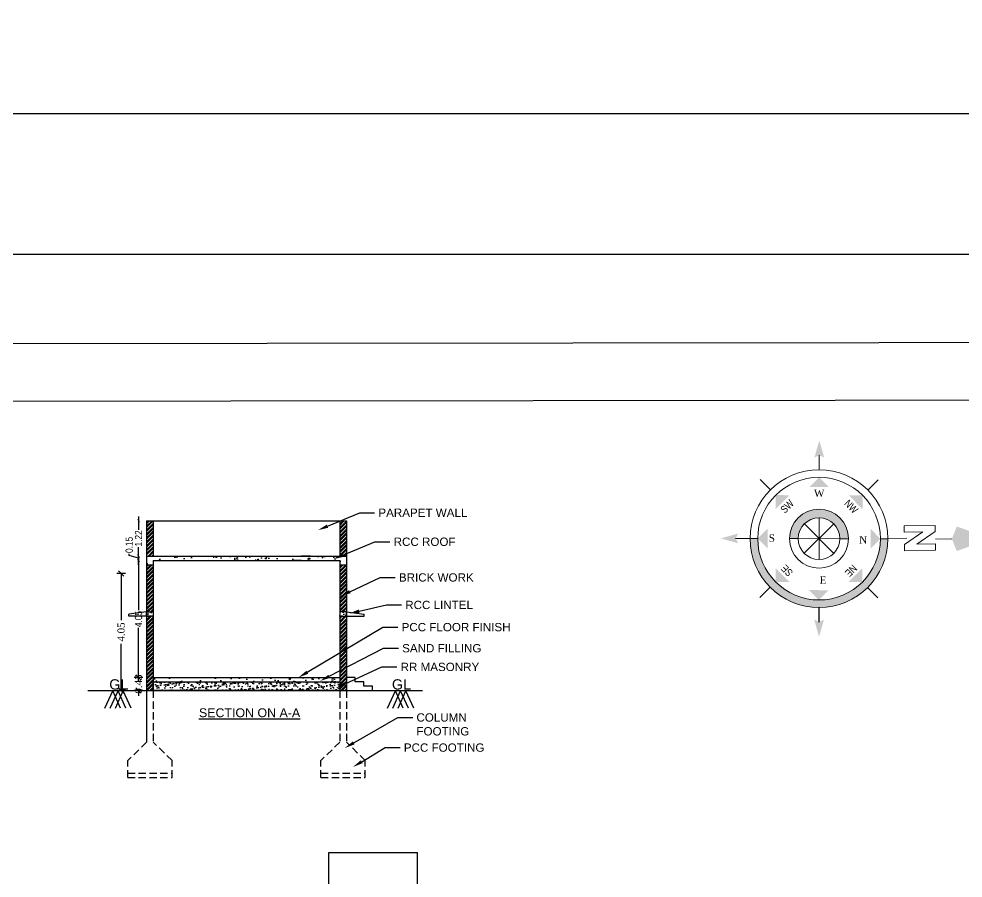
# Model space of a CAD drawing. Header units: metres. Extents: x 0 to 2231, y 0 to 2243.
# Drawn here: x 2156.36 to 2189, y 2211.86 to 2241.56 of the extents above; entities that cross this region are included whole.
import ezdxf
from ezdxf import colors
from ezdxf.entities.mleader import LeaderData, LeaderLine
from ezdxf.enums import TextEntityAlignment as Align
from ezdxf.math import Vec2, Vec3

# ---------------------------------------------------------------- set-up
doc = ezdxf.new("R2010")
doc.units = ezdxf.units.M
doc.linetypes.add('DASHED2', pattern=[0.375, 0.25, -0.125])
for name, color, linetype in [('00', 7, 'Continuous'), ('BLK_2_HT_OF_BLDG', 5, 'Continuous'), ('BLK_2_PLINTH_HEIGHT', 7, 'Continuous')]:
    doc.layers.add(name, color=color, linetype=linetype)
doc.styles.add('DIM', font='swissc.ttf')
doc.styles.add('i', font='romantic.ttf')
doc.styles.add('RomanS', font='ARIALN.TTF')
doc.styles.get("Standard").update_dxf_attribs({"font": 'arial.ttf'})
doc.styles.add('TIMES NEW ROMAN', font='times.ttf')
doc.dimstyles.new('Din', dxfattribs={"dimscale": 0, "dimtxt": 0.25, "dimasz": 0.1, "dimexe": 0.15, "dimexo": 0.15, "dimgap": 0.03, "dimtad": 0, "dimzin": 0, "dimdsep": 46, "dimtxsty": 'DIM', "dimblk": 'ARCHTICK', "dimcen": 0.09, "dimdle": 0.15, "dimse1": 1, "dimse2": 1, "dimclrd": 256, "dimclre": 256, "dimclrt": 7, "dimadec": 0, "dimazin": 3, "dimtfac": 1, "dimtofl": 0, "dimtmove": 1, "dimatfit": 3, "dimfxl": 0, "dimtolj": 1, "dimtzin": 0, "dimarcsym": 0})
doc.dimstyles.new('STANDARD$0', dxfattribs={"dimtxt": 0.25, "dimasz": 0.18, "dimexe": 0.15, "dimexo": 0.15, "dimgap": 0.1, "dimtad": 0, "dimzin": 0, "dimdsep": 46, "dimtxsty": 'Standard', "dimblk": 'OBLIQUE', "dimcen": 0.0625, "dimdle": 0.02, "dimadec": 0, "dimazin": 0, "dimtfac": 1, "dimtix": 1, "dimtofl": 0, "dimtmove": 2, "dimatfit": 3, "dimldrblk": 'OBLIQUE', "dimfxl": 0, "dimtolj": 1, "dimtzin": 0, "dimarcsym": 0})
pattern_1 = [(50, (-69671.278, -37567.6436), (0.728738676, -0.063756342), [0.0762, -0.8382]), (355, (-69671.278, -37567.6436), (-0.140973686, 0.764227381), [0.06096, -0.670562337]), (100.4514447, (-69671.21725, -37567.6489), (0.5877649884, 0.7004710076), [0.064760035, -0.7123609784]), (46.1842, (-69671.278, -37567.4404), (1.084316164, -0.168169312), [0.1143, -1.2573]), (96.6355576, (-69671.1876, -37567.4544), (0.949616536, 0.989704498), [0.097140093, -1.068542433]), (351.1841512, (-69671.278, -37567.4404), (0.949616536, 0.989704498), [0.091439868, -1.005838928]), (21, (-69671.1764, -37567.4912), (0.606457565, -0.4090607927), [0.0762, -0.8382]), (326, (-69671.1764, -37567.4912), (0.2472081134, 0.7367518645), [0.06096, -0.67056]), (71.451445, (-69671.12584, -37567.5253), (0.853665677, 0.3276910755), [0.064760035, -0.7123597504]), (37.5, (-69671.27798, -37567.6436), (0.012354413, 0.3382201555), [0, -0.662432, 0, -0.68072, 0, -0.6731]), (7.5, (-69671.27798, -37567.6436), (0.26727865, 0.4007222993), [0, -0.388112, 0, -0.647192, 0, -0.25654]), (327.5, (-69671.50454, -37567.6436), (0.5423623807, -0.022914976), [0, -0.254, 0, -0.79248, 0, -1.05156]), (317.5, (-69671.60614, -37567.6436), (0.5925167255, 0.101705964), [0, -0.3302, 0, -0.526288, 0, -0.74676])]
pattern_2 = [(37.5, (-69671.27798, -37567.6436), (-0.00640012518, 0.19576529493), [0, -0.154432, 0, -0.17272, 0, -0.1651]), (7.5, (-69671.27798, -37567.6436), (0.17980931326, 0.2867300402), [0, -0.083312, 0, -0.139192, 0, -0.05334]), (327.5, (-69671.40294, -37567.6436), (0.3163969481, 0.00057487387), [0, -0.0508, 0, -0.18288, 0, -0.23876]), (317.5, (-69671.40294, -37567.6436), (0.305422581, 0.0891717293), [0, -0.0254, 0, -0.119888, 0, -0.13716])]

# ---------------------------------------------------------------- blocks, each defined once
blk = doc.blocks.new('_Oblique')
at = {"color": 0, "lineweight": -2}
blk.add_line((-0.5, -0.5), (0.5, 0.5), dxfattribs=at)
blk = doc.blocks.new('*D563')
at = {"layer": 'BLK_2_PLINTH_HEIGHT', "color": 0, "lineweight": -2}
for p, q in [((2160.643, 2218.791), (2160.343, 2218.791)), ((2160.493, 2218.791), (2160.493, 2218.971)), ((2160.643, 2218.341), (2160.343, 2218.341)), ((2160.493, 2218.341), (2160.493, 2218.161))]:
    blk.add_line(p, q, dxfattribs=at)
at = {"layer": 'Defpoints', "color": 0}
for p in [(2160.493, 2218.791), (2161.002, 2218.791), (2161.002, 2218.341)]:
    blk.add_point(p, dxfattribs=at)
at = {"layer": 'BLK_2_PLINTH_HEIGHT', "color": 0, "lineweight": -2, "xscale": 0.18, "yscale": 0.18, "zscale": 0.18}
for p, rotation in [((2160.493, 2218.791), 270), ((2160.493, 2218.341), 90)]:
    blk.add_blockref('_Oblique', p, dxfattribs=dict(at, rotation=rotation))
at = {"layer": 'BLK_2_PLINTH_HEIGHT', "color": 0, "lineweight": -2, "insert": (2160.493, 2218.566), "char_height": 0.25, "attachment_point": 5, "rotation": 90, "style": 'TIMES NEW ROMAN'}
blk.add_mtext('\\A1;0.45', dxfattribs=at)
blk = doc.blocks.new('_ArchTick')
at = {"color": 0, "linetype": 'ByBlock', "const_width": 0.15}
blk.add_lwpolyline([(-0.5, -0.5), (0.5, 0.5)], dxfattribs=at)
blk = doc.blocks.new('*D564')
at = {"lineweight": -2}
for p, q in [((2160.493, 2222.991), (2160.493, 2221.122)), ((2160.493, 2218.641), (2160.493, 2220.51))]:
    blk.add_line(p, q, dxfattribs=at)
at = {"layer": 'Defpoints', "color": 0}
for p in [(2160.493, 2222.841), (2161.002, 2222.841), (2161.002, 2218.791)]:
    blk.add_point(p, dxfattribs=at)
at = {"lineweight": -2, "xscale": 0.1, "yscale": 0.1, "zscale": 0.1}
for p, rotation in [((2160.493, 2222.841), 90), ((2160.493, 2218.791), 270)]:
    blk.add_blockref('_ArchTick', p, dxfattribs=dict(at, rotation=rotation))
at = {"color": 7, "insert": (2160.493, 2220.816), "char_height": 0.25, "attachment_point": 5, "rotation": 90, "style": 'DIM'}
blk.add_mtext('\\A1;4.05', dxfattribs=at)
blk = doc.blocks.new('*D565')
at = {"lineweight": -2}
for p, q in [((2160.17, 2223.013), (2160.17, 2223.073)), ((2160.493, 2222.691), (2160.493, 2223.141)), ((2160.493, 2222.916), (2160.17, 2223.013))]:
    blk.add_line(p, q, dxfattribs=at)
at = {"layer": 'Defpoints', "color": 0}
for p in [(2160.493, 2222.991), (2161.002, 2222.991), (2161.002, 2222.841)]:
    blk.add_point(p, dxfattribs=at)
at = {"lineweight": -2, "xscale": 0.1, "yscale": 0.1, "zscale": 0.1}
for p, rotation in [((2160.493, 2222.991), 90), ((2160.493, 2222.841), 270)]:
    blk.add_blockref('_ArchTick', p, dxfattribs=dict(at, rotation=rotation))
at = {"color": 7, "insert": (2160.17, 2223.376), "char_height": 0.25, "attachment_point": 5, "rotation": 90, "style": 'DIM'}
blk.add_mtext('\\A1;0.15', dxfattribs=at)
blk = doc.blocks.new('*D566')
at = {"lineweight": -2}
for p, q in [((2160.493, 2224.361), (2160.493, 2223.9)), ((2160.493, 2222.841), (2160.493, 2223.301))]:
    blk.add_line(p, q, dxfattribs=at)
at = {"layer": 'Defpoints', "color": 0}
for p in [(2160.493, 2224.211), (2161.002, 2224.211), (2161.002, 2222.991)]:
    blk.add_point(p, dxfattribs=at)
at = {"lineweight": -2, "xscale": 0.1, "yscale": 0.1, "zscale": 0.1}
for p, rotation in [((2160.493, 2224.211), 90), ((2160.493, 2222.991), 270)]:
    blk.add_blockref('_ArchTick', p, dxfattribs=dict(at, rotation=rotation))
at = {"color": 7, "insert": (2160.493, 2223.601), "char_height": 0.25, "attachment_point": 5, "rotation": 90, "style": 'DIM'}
blk.add_mtext('\\A1;1.22', dxfattribs=at)
blk = doc.blocks.new('*D414')
at = {"layer": 'BLK_2_HT_OF_BLDG', "color": 0, "lineweight": -2}
for p, q in [((2160.042, 2222.391), (2159.742, 2222.391)), ((2159.892, 2222.411), (2159.892, 2220.774)), ((2159.892, 2218.321), (2159.892, 2219.958)), ((2160.042, 2218.341), (2159.742, 2218.341))]:
    blk.add_line(p, q, dxfattribs=at)
at = {"layer": 'Defpoints', "color": 0}
for p in [(2159.892, 2222.391), (2161.002, 2222.391), (2161.002, 2218.341)]:
    blk.add_point(p, dxfattribs=at)
at = {"layer": 'BLK_2_HT_OF_BLDG', "color": 0, "lineweight": -2, "xscale": 0.18, "yscale": 0.18, "zscale": 0.18}
for p, rotation in [((2159.892, 2222.391), 90), ((2159.892, 2218.341), 270)]:
    blk.add_blockref('_Oblique', p, dxfattribs=dict(at, rotation=rotation))
at = {"layer": 'BLK_2_HT_OF_BLDG', "color": 0, "lineweight": -2, "insert": (2159.892, 2220.366), "char_height": 0.25, "attachment_point": 5, "rotation": 90, "style": 'TIMES NEW ROMAN'}
blk.add_mtext('\\A1;4.05', dxfattribs=at)
blk = doc.blocks.new('DIRECTION')
at = {"layer": '00', "lineweight": 20}
h = blk.add_hatch(color=7, dxfattribs=at)
h.paths.add_polyline_path([(2374.98, 1163.408), (2374.977, 1163.285, 1), (2375.022, 1165.532), (2375.02, 1165.409, -1)])
h.paths.add_polyline_path([(2375.007, 1164.748), (2375.009, 1164.889, 1), (2374.99, 1163.928), (2374.993, 1164.069, -1)])
at = {"layer": '00', "color": 7, "lineweight": 20}
for p, q in [((2375.04, 1166.575), (2375.042, 1166.306)), ((2375.022, 1165.532), (2375.02, 1165.841))]:
    blk.add_line(p, q, dxfattribs=at)
at = {"layer": '00', "color": 7, "linetype": 'ByBlock', "lineweight": 20}
for p, q in [((2374.818, 1165.8), (2374.818, 1166.305)), ((2374.818, 1166.305), (2374.919, 1166.305)), ((2374.919, 1166.305), (2375.12, 1166.002)), ((2375.12, 1166.002), (2375.12, 1166.305)), ((2375.12, 1166.305), (2375.221, 1166.305)), ((2375.221, 1166.305), (2375.221, 1165.8)), ((2375.12, 1165.8), (2374.919, 1166.103)), ((2374.919, 1166.103), (2374.919, 1165.8)), ((2374.919, 1165.8), (2374.818, 1165.8)), ((2375.221, 1165.8), (2375.12, 1165.8)), ((2375.022, 1165.532), (2375.02, 1165.409)), ((2374.221, 1165.219), (2374.057, 1165.39)), ((2375.81, 1165.187), (2375.981, 1165.352)), ((2375.007, 1164.748), (2375.009, 1164.889)), ((2374.993, 1164.069), (2375.007, 1164.748)), ((2375.007, 1164.748), (2374.993, 1164.069)), ((2374.755, 1164.173), (2375.245, 1164.644)), ((2375.245, 1164.644), (2374.755, 1164.173)), ((2375.235, 1164.163), (2374.764, 1164.653)), ((2374.764, 1164.653), (2375.235, 1164.163)), ((2373.876, 1164.431), (2373.639, 1164.436)), ((2374.66, 1164.415), (2375.339, 1164.402)), ((2375.339, 1164.402), (2374.66, 1164.415)), ((2376.123, 1164.389), (2376.361, 1164.384)), ((2376.123, 1164.386), (2376.361, 1164.381)), ((2374.993, 1164.069), (2374.99, 1163.928)), ((2374.189, 1163.63), (2374.018, 1163.465)), ((2375.778, 1163.598), (2375.943, 1163.427)), ((2374.977, 1163.285), (2374.98, 1163.408)), ((2374.977, 1163.285), (2374.973, 1163.047))]:
    blk.add_line(p, q, dxfattribs=at)
for radius in [1.124, 1.001, 0.48, 0.34]:
    blk.add_circle((2375, 1164.408), radius, dxfattribs=at)
for points in [[(2375.052, 1167.216), (2374.841, 1166.659), (2375.04, 1166.575)], [(2375.04, 1166.575), (2375.241, 1166.651), (2375.052, 1167.216)], [(2375.02, 1165.409), (2375.177, 1165.246), (2374.856, 1165.252)], [(2374.306, 1165.13), (2374.533, 1165.126), (2374.302, 1164.904)], [(2375.722, 1165.102), (2375.717, 1164.875), (2375.495, 1165.106)], [(2373.999, 1164.428), (2374.162, 1164.585), (2374.156, 1164.265)], [(2373.399, 1164.44), (2373.68, 1164.515), (2373.639, 1164.436)], [(2373.677, 1164.355), (2373.639, 1164.436), (2373.399, 1164.44)], [(2376, 1164.388), (2375.837, 1164.231), (2375.844, 1164.552)], [(2376.601, 1164.38), (2376.322, 1164.465), (2376.361, 1164.384)], [(2376.319, 1164.305), (2376.361, 1164.384), (2376.601, 1164.38)], [(2374.278, 1163.715), (2374.283, 1163.941), (2374.504, 1163.71)], [(2375.693, 1163.687), (2375.467, 1163.691), (2375.698, 1163.913)], [(2374.98, 1163.408), (2374.823, 1163.571), (2375.143, 1163.565)], [(2374.968, 1162.807), (2374.893, 1163.089), (2374.973, 1163.047)], [(2375.053, 1163.086), (2374.973, 1163.047), (2374.968, 1162.807)]]:
    blk.add_solid(points, dxfattribs=at)
at = {"layer": '00', "color": 7, "lineweight": 20}
for s, height, rotation, style, p in [('NW', 0.1201, 43.8543, 'RomanS', (2374.528, 1164.899)), ('N', 0.12, 88.8543, 'i', (2375.094, 1165.126)), ('NE', 0.1201, 313.8543, 'RomanS', (2375.49, 1164.879)), ('W', 0.12, 88.8543, 'i', (2374.319, 1164.422)), ('E', 0.12, 88.8543, 'i', (2375.736, 1164.459)), ('SW', 0.1201, 133.8543, 'RomanS', (2374.509, 1163.937)), ('SE', 0.1201, 223.8543, 'RomanS', (2375.47, 1163.918)), ('S', 0.12, 88.8543, 'i', (2375.037, 1163.637))]:
    blk.add_text(s, height=height, rotation=rotation, dxfattribs=dict(at, style=style)).set_placement(p, align=Align.CENTER)
blk = doc.blocks.new('*D567')
at = {"color": 0, "lineweight": -2}
for p, q in [((1887.05, 2238.128), (1887.05, 2238.428)), ((2231.374, 2238.128), (2231.374, 2238.428)), ((1887.03, 2238.278), (2048.761, 2238.278)), ((2231.394, 2238.278), (2069.663, 2238.278))]:
    blk.add_line(p, q, dxfattribs=at)
at = {"layer": 'Defpoints', "color": 0}
for p in [(2231.374, 2238.278), (1887.05, 2233.422), (2231.374, 2233.422)]:
    blk.add_point(p, dxfattribs=at)
at = {"color": 0, "lineweight": -2, "xscale": 0.18, "yscale": 0.18, "zscale": 0.18, "rotation": 180}
blk.add_blockref('_Oblique', (1887.05, 2238.278), dxfattribs=at)
at = {"color": 0, "lineweight": -2, "xscale": 0.18, "yscale": 0.18, "zscale": 0.18}
blk.add_blockref('_Oblique', (2231.374, 2238.278), dxfattribs=at)
at = {"color": 0, "insert": (2059.212, 2238.278), "char_height": 5, "attachment_point": 5}
blk.add_mtext('\\A1;344.32', dxfattribs=at)

msp = doc.modelspace()

# ---------------------------------------------------------------- hatches: boundary and pattern name
h = msp.add_hatch()
h.set_pattern_fill('ANSI32', color=256, scale=0.01)
h.set_pattern_definition([(45, (-69671.27798, -37567.6436), (-0.06735192091, 0.06735192091), []), (45, (-69671.23307, -37567.6436), (-0.06735192091, 0.06735192091), [])])
h.paths.add_polyline_path([(2161.00203, 2220.90828), (2160.77203, 2220.90828), (2160.77203, 2218.34072), (2161.00203, 2218.34072)])
h.paths.add_polyline_path([(2161.00203, 2222.69072), (2160.77203, 2222.69072), (2160.77203, 2221.05828), (2161.00203, 2221.05828)])
h.paths.add_polyline_path([(2167.68045, 2222.69072), (2167.45062, 2222.69072), (2167.45062, 2221.05828), (2167.68045, 2221.05828)])
h.paths.add_polyline_path([(2167.68045, 2220.90828), (2167.45062, 2220.90828), (2167.45062, 2218.34072), (2167.68045, 2218.34072)])
h.paths.add_polyline_path([(2167.68045, 2224.21072), (2167.45062, 2224.21072), (2167.45062, 2222.99072), (2167.68045, 2222.99072)])
h.paths.add_polyline_path([(2161.00203, 2224.21072), (2160.77203, 2224.21072), (2160.77203, 2222.99072), (2161.00203, 2222.99072)])
h = msp.add_hatch()
h.set_pattern_fill('AR-CONC', color=256, scale=0.004)
h.set_pattern_definition(pattern_1)
h.paths.add_polyline_path([(2167.68045, 2222.99072), (2160.77203, 2222.99072), (2160.77203, 2222.69072), (2161.00203, 2222.69072), (2161.00203, 2222.84072), (2167.45062, 2222.84072), (2167.45062, 2222.69072), (2167.68045, 2222.69072)])
h = msp.add_hatch()
h.set_pattern_fill('AR-SAND', color=256, scale=0.004)
h.set_pattern_definition(pattern_2)
h.paths.add_polyline_path([(2161.00203, 2221.05828), (2160.7722, 2221.05828), (2160.7722, 2220.90828), (2161.00203, 2220.90828)])
h.paths.add_polyline_path([(2167.68045, 2221.05828), (2167.45062, 2221.05828), (2167.45062, 2220.90828), (2167.68045, 2220.90828)])
at = {"ltscale": 0.5}
h = msp.add_hatch(dxfattribs=at)
h.set_pattern_fill('AR-CONC', color=256, scale=0.004)
h.set_pattern_definition(pattern_1)
h.paths.add_polyline_path([(2167.45062, 2218.79072), (2161.00203, 2218.79072), (2161.00203, 2218.64072), (2167.45062, 2218.64072)])
h = msp.add_hatch()
h.set_pattern_fill('AR-SAND', color=256, scale=0.004)
h.set_pattern_definition(pattern_2)
h.paths.add_polyline_path([(2167.45062, 2218.64072), (2161.00203, 2218.64072), (2161.00203, 2218.34072), (2167.45062, 2218.34072)])

# ---------------------------------------------------------------- linework, layer by layer
for p, q in [((2160.77203, 2224.21072), (2167.68045, 2224.21072)), ((2160.77203, 2224.21072), (2160.77203, 2218.34072)), ((2161.00203, 2224.21072), (2161.00203, 2222.99072)), ((2167.45062, 2224.21072), (2167.45062, 2222.99072)), ((2167.68045, 2224.21072), (2167.68045, 2218.34072)), ((2160.77203, 2222.99072), (2167.68045, 2222.99072)), ((2160.77203, 2222.69072), (2161.00203, 2222.69072)), ((2161.00203, 2222.84072), (2167.45062, 2222.84072)), ((2161.00203, 2222.84072), (2161.00203, 2218.34072)), ((2166.13149, 2222.84072), (2165.82962, 2222.84072)), ((2166.43337, 2222.99072), (2166.13149, 2222.99072)), ((2167.45062, 2222.84072), (2167.45062, 2218.34072)), ((2167.45062, 2222.69072), (2167.68045, 2222.69072)), ((2160.7722, 2221.05828), (2160.1622, 2220.98328)), ((2167.68045, 2221.05828), (2168.29045, 2220.98328)), ((2160.1622, 2220.90828), (2160.1622, 2220.98328)), ((2160.7722, 2220.90828), (2160.1622, 2220.90828)), ((2161.00203, 2220.74072), (2161.00203, 2220.89072)), ((2167.68045, 2220.90828), (2168.29045, 2220.90828)), ((2168.29045, 2220.90828), (2168.29045, 2220.98328)), ((2161.00203, 2218.79072), (2167.45062, 2218.79072)), ((2161.00203, 2218.79072), (2161.00203, 2218.34072)), ((2167.45062, 2218.79072), (2167.45062, 2218.34072)), ((2167.98061, 2218.79072), (2167.68045, 2218.79072)), ((2167.98061, 2218.64072), (2167.98061, 2218.79072)), ((2161.00203, 2218.64072), (2167.45062, 2218.64072)), ((2168.28061, 2218.64072), (2167.98061, 2218.64072)), ((2168.28061, 2218.49072), (2168.28061, 2218.64072)), ((2168.58061, 2218.49072), (2168.28061, 2218.49072)), ((2168.58061, 2218.34072), (2168.58061, 2218.49072)), ((2158.74391, 2218.34072), (2170.30598, 2218.34072)), ((2159.32743, 2217.73317), (2159.59983, 2218.33537)), ((2159.51086, 2217.73317), (2159.78326, 2218.33537)), ((2159.87223, 2217.73317), (2159.59983, 2218.33537)), ((2159.6943, 2217.73317), (2159.9667, 2218.33537)), ((2160.05567, 2217.73317), (2159.78326, 2218.33537)), ((2160.2391, 2217.73317), (2159.9667, 2218.33537)), ((2160.77203, 2218.34072), (2160.77203, 2216.56085)), ((2169.09969, 2217.73317), (2169.37209, 2218.33537)), ((2169.28312, 2217.73317), (2169.55553, 2218.33537)), ((2169.64449, 2217.73317), (2169.37209, 2218.33537)), ((2169.46656, 2217.73317), (2169.73896, 2218.33537)), ((2169.82793, 2217.73317), (2169.55553, 2218.33537)), ((2170.01136, 2217.73317), (2169.73896, 2218.33537)), ((2167.07611, 2212.74369), (2170.13648, 2212.74369)), ((2167.07611, 2211.52369), (2167.07611, 2212.74369)), ((2170.13648, 2211.52369), (2170.13648, 2212.74369))]:
    msp.add_line(p, q)
at = {"linetype": 'DASHED2'}
for p, q in [((2161.00203, 2218.34072), (2161.00203, 2216.56085)), ((2167.45045, 2218.34072), (2167.45045, 2216.56085)), ((2167.68045, 2218.34072), (2167.68045, 2216.56085)), ((2160.77203, 2216.56085), (2160.12138, 2215.9209)), ((2161.65368, 2215.91992), (2161.00203, 2216.56085)), ((2167.45045, 2216.56085), (2166.7998, 2215.9209)), ((2168.3321, 2215.91992), (2167.68045, 2216.56085)), ((2160.12138, 2215.34095), (2160.12138, 2215.9209)), ((2161.65368, 2215.33996), (2161.65368, 2215.91992)), ((2166.7998, 2215.34095), (2166.7998, 2215.9209)), ((2168.3321, 2215.33996), (2168.3321, 2215.91992)), ((2160.12138, 2215.49093), (2161.65368, 2215.49093)), ((2160.12138, 2215.34095), (2161.65368, 2215.34095)), ((2166.7998, 2215.49093), (2168.3321, 2215.49093)), ((2166.7998, 2215.34095), (2168.3321, 2215.34095))]:
    msp.add_line(p, q, dxfattribs=at)
for points in [[(1887.04979, 2233.42151), (2231.37444, 2233.42151), (2231.37444, 2121.45315), (1887.04979, 2121.45315)], [(1890.03211, 2230.05315), (2228.37444, 2230.42151), (2228.37444, 2124.82151), (1890.03211, 2124.45315)], [(1892.03211, 2228.05315), (2226.37444, 2228.42151), (2226.37444, 2126.82151), (1892.03211, 2126.45315)], [(2160.7722, 2221.05828), (2161.00203, 2221.05828), (2161.00203, 2220.90828), (2160.7722, 2220.90828)], [(2167.68045, 2221.05828), (2167.45062, 2221.05828), (2167.45062, 2220.90828), (2167.68045, 2220.90828)], [(2161.00203, 2218.64072), (2167.45062, 2218.64072), (2167.45062, 2218.34072), (2161.00203, 2218.34072)]]:
    msp.add_lwpolyline(points, close=True)

# ---------------------------------------------------------------- block references
at = {"xscale": 2.11883274194786, "yscale": 2.11883274194786, "zscale": 2.11883274194786, "rotation": 271.0057744071102}
msp.add_blockref('DIRECTION', (-371.11458, 7211.73892), dxfattribs=at)

# ---------------------------------------------------------------- texts
at = {"char_height": 0.354661, "attachment_point": 1}
for insert in [(2159.48169, 2218.73238), (2169.25395, 2218.73238)]:
    msp.add_mtext_dynamic_manual_height_columns('GL', width=0.2659959, gutter_width=22.16632, heights=[0], dxfattribs=dict(at, insert=insert))
at = {"insert": (2162.58298, 2217.72826), "char_height": 0.3066667, "attachment_point": 1, "rotation": 0.011937}
msp.add_mtext_dynamic_manual_height_columns('{\\LSECTION ON A-A}', width=3.5676483, gutter_width=12.77778, heights=[0], dxfattribs=at)

# ---------------------------------------------------------------- dimensions: what is measured, and where the dimension line sits
dim = msp.add_linear_dim(base=(2231.37444, 2238.27806), p1=(1887.04979, 2233.42151), p2=(2231.37444, 2233.42151), dimstyle='STANDARD$0', override={"dimtxt": 5})
dim.commit()
dim.dimension.update_dxf_attribs({"geometry": '*D567', "text_midpoint": (2059.21212, 2238.27806)})
for p1, p2, picture, middle in [((2161.00203, 2222.99072), (2161.00203, 2224.21072), '*D566', (2160.49341, 2223.60072)), ((2161.00203, 2222.84072), (2161.00203, 2222.99072), '*D565', (2160.17008, 2223.10272)), ((2161.00203, 2218.79072), (2161.00203, 2222.84072), '*D564', (2160.49341, 2220.81572))]:
    dim = msp.add_aligned_dim(p1=p1, p2=p2, distance=0.50862, dimstyle='Din', override={"dimscale": 1, "dimpost": '\\X'})
    dim.commit()
    dim.dimension.update_dxf_attribs({"geometry": picture, "text_midpoint": middle})
at = {"layer": 'BLK_2_HT_OF_BLDG', "color": 5, "lineweight": -2}
dim = msp.add_aligned_dim(p1=(2161.00203, 2218.34072), p2=(2161.00203, 2222.39072), distance=1.10971, dimstyle='STANDARD$0', override={"dimtxsty": 'TIMES NEW ROMAN'}, dxfattribs=at)
dim.commit()
dim.dimension.update_dxf_attribs({"geometry": '*D414', "text_midpoint": (2159.89232, 2220.36572)})
at = {"layer": 'BLK_2_PLINTH_HEIGHT', "color": 7, "lineweight": -2}
dim = msp.add_aligned_dim(p1=(2161.00203, 2218.34072), p2=(2161.00203, 2218.79072), distance=0.50862, dimstyle='STANDARD$0', override={"dimtxsty": 'TIMES NEW ROMAN', "dimtmove": 1}, dxfattribs=at)
dim.commit()
dim.dimension.update_dxf_attribs({"geometry": '*D563', "text_midpoint": (2160.49341, 2218.56572)})

# ---------------------------------------------------------------- leaders
ml = msp.add_multileader_mtext('Standard')
ml.set_content('PARAPET WALL', color=256)
ml.set_leader_properties()
ml.build(insert=Vec2(0, 0))
ml.multileader.update_dxf_attribs({"dogleg_length": 0.36, "arrow_head_size": 0.359})
ctx = ml.context
ctx.base_point, ctx.char_height, ctx.arrow_head_size, ctx.landing_gap_size, ctx.plane_origin = Vec3(2168.65695, 2224.48819), 0.2872033, 0.359, 0.12924, Vec3(2166.69357, 2225.84116)
notes = []
notes.append((ctx, [(0, (1, 1, 0), (2168.13999, 2224.48819), (1, 0), 0.51697, [(0, [(2166.69357, 2223.88531)], 0, [])])]))
ctx.mtext.insert, ctx.mtext.flow_direction = Vec3(2168.7862, 2224.63189), 5
ml = msp.add_multileader_mtext('Standard')
ml.set_content('RCC ROOF ', color=256)
ml.set_leader_properties()
ml.build(insert=Vec2(0, 0))
ml.multileader.update_dxf_attribs({"dogleg_length": 0.36, "arrow_head_size": 0.359})
ctx = ml.context
ctx.base_point, ctx.char_height, ctx.arrow_head_size, ctx.landing_gap_size, ctx.plane_origin = Vec3(2169.18486, 2223.48362), 0.287203, 0.359, 0.12924, Vec3(2167.22147, 2224.83659)
notes.append((ctx, [(0, (1, 1, 0), (2168.66789, 2223.48362), (1, 0), 0.51697, [(0, [(2167.22147, 2222.88074)], 0, [])])]))
ctx.mtext.insert, ctx.mtext.flow_direction = Vec3(2169.3141, 2223.62967), 5
ml = msp.add_multileader_mtext('Standard')
ml.set_content('BRICK WORK', color=256)
ml.set_leader_properties()
ml.build(insert=Vec2(0, 0))
ml.multileader.update_dxf_attribs({"dogleg_length": 0.36, "arrow_head_size": 0.359})
ctx = ml.context
ctx.base_point, ctx.char_height, ctx.arrow_head_size, ctx.landing_gap_size, ctx.plane_origin = Vec3(2169.36613, 2222.24951), 0.287203, 0.359, 0.12924, Vec3(2167.47257, 2222.58434)
notes.append((ctx, [(0, (1, 1, 0), (2168.84916, 2222.24951), (1, 0), 0.51697, [(0, [(2167.47257, 2221.60836)], 0, [])])]))
ctx.mtext.insert, ctx.mtext.flow_direction = Vec3(2169.49537, 2222.39556), 5
ml = msp.add_multileader_mtext('Standard')
ml.set_content('RCC LINTEL', color=256)
ml.set_leader_properties()
ml.build(insert=Vec2(0, 0))
ml.multileader.update_dxf_attribs({"dogleg_length": 0.36, "arrow_head_size": 0.359})
ctx = ml.context
ctx.base_point, ctx.char_height, ctx.arrow_head_size, ctx.landing_gap_size, ctx.plane_origin = Vec3(2169.58492, 2221.29949), 0.287203, 0.359, 0.12924, Vec3(2167.79837, 2220.29098)
notes.append((ctx, [(0, (1, 1, 0), (2169.06796, 2221.29949), (1, 0), 0.51697, [(0, [(2167.77074, 2221.00483)], 0, [])])]))
ctx.mtext.insert, ctx.mtext.flow_direction = Vec3(2169.71416, 2221.44554), 5
ml = msp.add_multileader_mtext('Standard')
ml.set_content('PCC FLOOR FINISH', color=256)
ml.set_leader_properties()
ml.build(insert=Vec2(0, 0))
ml.multileader.update_dxf_attribs({"dogleg_length": 0.36, "arrow_head_size": 0.359})
ctx = ml.context
ctx.base_point, ctx.char_height, ctx.arrow_head_size, ctx.landing_gap_size, ctx.plane_origin = Vec3(2169.45954, 2220.53219), 0.2872033, 0.359, 0.12924, Vec3(2166.19337, 2218.75801)
notes.append((ctx, [(0, (1, 1, 0), (2168.94257, 2220.53219), (1, 0), 0.51697, [(0, [(2166.01991, 2218.79072)], 0, [])])]))
ctx.mtext.insert, ctx.mtext.flow_direction = Vec3(2169.58878, 2220.67824), 5
ml = msp.add_multileader_mtext('Standard')
ml.set_content('SAND FILLING', color=256)
ml.set_leader_properties()
ml.build(insert=Vec2(0, 0))
ml.multileader.update_dxf_attribs({"dogleg_length": 0.36, "arrow_head_size": 0.359})
ctx = ml.context
ctx.base_point, ctx.char_height, ctx.arrow_head_size, ctx.landing_gap_size, ctx.plane_origin = Vec3(2169.47796, 2219.80285), 0.2872033, 0.359, 0.12924, Vec3(2167.17052, 2218.71282)
notes.append((ctx, [(0, (1, 1, 0), (2168.961, 2219.80285), (1, 0), 0.51697, [(0, [(2166.76613, 2218.67011)], 0, [])])]))
ctx.mtext.insert, ctx.mtext.flow_direction = Vec3(2169.60721, 2219.9489), 5
ml = msp.add_multileader_mtext('Standard')
ml.set_content('RR MASONRY', color=256)
ml.set_leader_properties()
ml.build(insert=Vec2(0, 0))
ml.multileader.update_dxf_attribs({"dogleg_length": 0.36, "arrow_head_size": 0.359})
ctx = ml.context
ctx.base_point, ctx.char_height, ctx.arrow_head_size, ctx.landing_gap_size, ctx.plane_origin = Vec3(2169.42479, 2219.15751), 0.287203, 0.359, 0.12924, Vec3(2167.58802, 2219.23432)
notes.append((ctx, [(0, (1, 1, 0), (2168.90783, 2219.15751), (1, 0), 0.51697, [(0, [(2167.30617, 2218.42523)], 0, [])])]))
ctx.mtext.insert, ctx.mtext.width, ctx.mtext.flow_direction = Vec3(2169.55403, 2219.30356), 4.8810633, 5
ml = msp.add_multileader_mtext('Standard')
ml.set_content('COLUMN \\PFOOTING', color=256)
ml.set_leader_properties()
ml.build(insert=Vec2(0, 0))
ml.multileader.update_dxf_attribs({"dogleg_length": 0.36, "arrow_head_size": 0.359})
ctx = ml.context
ctx.base_point, ctx.char_height, ctx.arrow_head_size, ctx.landing_gap_size, ctx.plane_origin = Vec3(2169.97249, 2217.41001), 0.287203, 0.359, 0.12924, Vec3(2167.83675, 2216.35441)
notes.append((ctx, [(0, (1, 1, 0), (2169.45553, 2217.41001), (1, 0), 0.51697, [(0, [(2167.6213, 2216.35441)], 0, [])])]))
ctx.mtext.insert, ctx.mtext.width, ctx.mtext.defined_height, ctx.mtext.flow_direction = Vec3(2170.10174, 2217.55606), 3.2514899, 1.07853, 5
ml = msp.add_multileader_mtext('Standard')
ml.set_content('PCC FOOTING', color=256)
ml.set_leader_properties()
ml.build(insert=Vec2(0, 0))
ml.multileader.update_dxf_attribs({"dogleg_length": 0.36, "arrow_head_size": 0.359})
ctx = ml.context
ctx.base_point, ctx.char_height, ctx.arrow_head_size, ctx.landing_gap_size, ctx.plane_origin = Vec3(2169.53729, 2216.36815), 0.2872033, 0.359, 0.12924, Vec3(2168.11959, 2215.69834)
notes.append((ctx, [(0, (1, 1, 0), (2169.02032, 2216.36815), (1, 0), 0.51697, [(0, [(2167.90414, 2215.69834)], 0, [])])]))
ctx.mtext.insert, ctx.mtext.width, ctx.mtext.flow_direction = Vec3(2169.66653, 2216.5142), 4.8397532, 5
for ctx, leaders in notes:
    for number, flags, end, landing, length, lines in leaders:
        leader = LeaderData()
        leader.index, (leader.has_last_leader_line, leader.has_dogleg_vector, leader.attachment_direction) = number, flags
        leader.last_leader_point, leader.dogleg_vector, leader.dogleg_length = Vec3(end), Vec3(landing), length
        for number, points, colour, breaks in lines:
            line = LeaderLine()
            line.index, line.vertices, line.color, line.breaks = number, Vec3.list(points), colors.encode_raw_color(colour), breaks
            leader.lines.append(line)
        ctx.leaders.append(leader)

doc.saveas('drawing.dxf')
